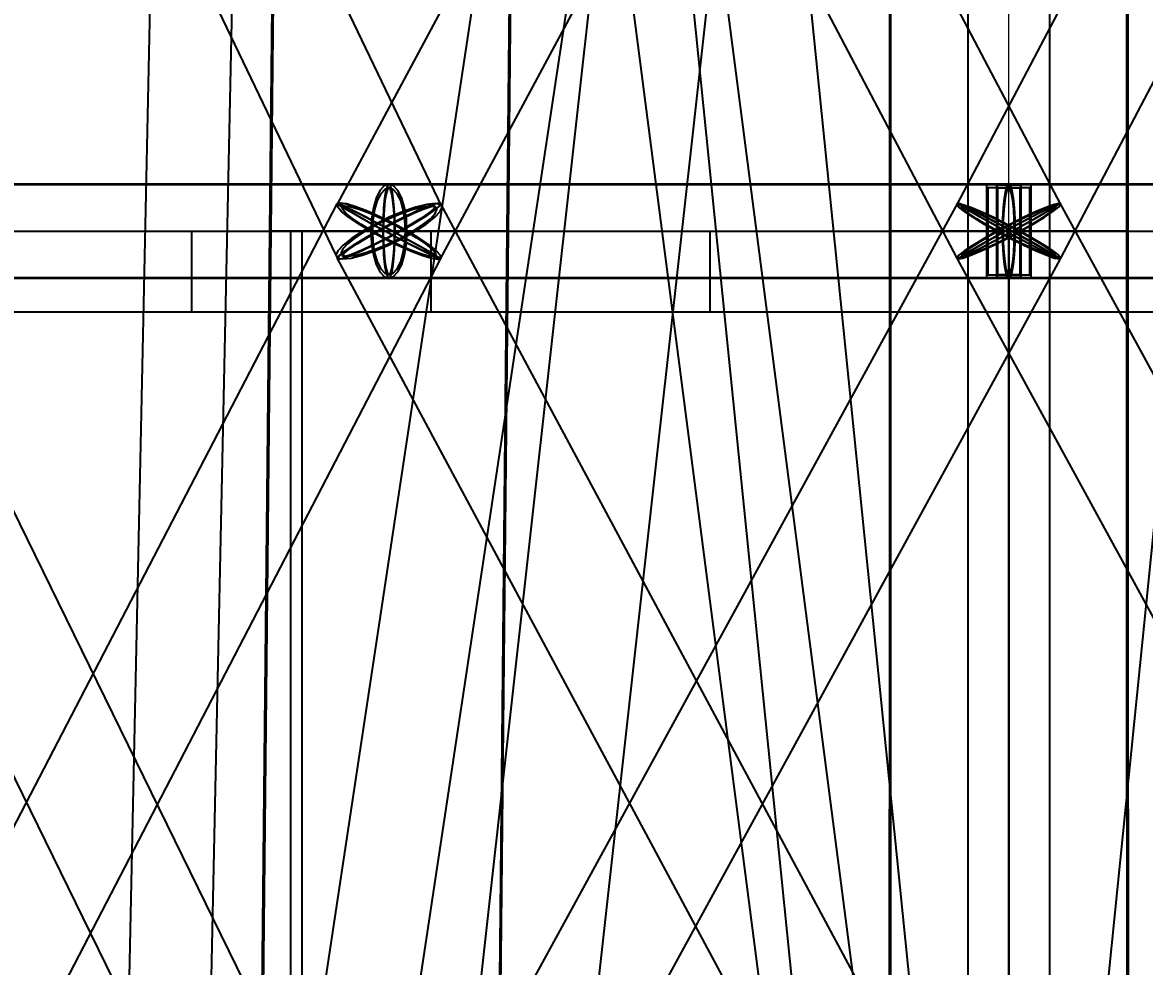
# Model space of a CAD drawing. Header units: millimetres. Extents: x -123812 to 252100, y -3000 to 639000.
# Drawn here: x -4267 to 587, y 456818 to 460903 of the extents above; entities that cross this region are included whole.
import ezdxf

# ---------------------------------------------------------------- set-up
doc = ezdxf.new("R2010")
doc.units = ezdxf.units.MM
for name, color, linetype, lineweight in [('D-BMK-AXIS', 7, 'Continuous', 13), ('D-STR-DECK', 7, 'Continuous', 25), ('D-STR-DIM', 7, 'Continuous', 13), ('D-STR-STRC', 7, 'Continuous', 25)]:
    doc.layers.add(name, color=color, linetype=linetype, lineweight=lineweight)
doc.styles.add('OpenSansCondensed-Light', font='OpenSansCondensed-Light.ttf')
doc.styles.add('TOWER_UNICODE', font='Arial Unicode.ttf')
doc.dimstyles.new('EZDXF', dxfattribs={"dimtxt": 0.25, "dimasz": 0.175, "dimexe": 0.375, "dimexo": 0.125, "dimgap": 0.1, "dimtad": 1, "dimlfac": 100, "dimzin": 12, "dimdsep": 46, "dimtxsty": 'OpenSansCondensed-Light', "dimblk": 'ARCHTICK', "dimcen": 2.5, "dimazin": 3, "dimtfac": 0.5, "dimtmove": 2, "dimatfit": 3})

# ---------------------------------------------------------------- blocks, each defined once
blk = doc.blocks.new('_ARCHTICK')
at = {"color": 0, "linetype": 'BYBLOCK', "const_width": 0.15}
blk.add_lwpolyline([(-0.5, -0.5), (0.5, 0.5)], dxfattribs=at)

msp = doc.modelspace()

# ---------------------------------------------------------------- linework, layer by layer
at = {"layer": 'D-BMK-AXIS'}
msp.add_line((0, -3000), (0, 639000), dxfattribs=at)
at = {"layer": 'D-STR-DECK'}
for points in [[(-10392.3, 459650), (-10392.3, 460000), (-3535.5, 460000), (-3535.5, 459650)], [(-10392.3, 459650), (-10392.3, 460000), (-3535.5, 460000), (-3535.5, 459650)], [(-8485.3, 459650), (-8485.3, 460000), (-2500, 460000), (-2500, 459650)], [(-8485.3, 459650), (-8485.3, 460000), (-2500, 460000), (-2500, 459650)], [(-6000, 455000), (-6000, 460000), (-3059.2, 460000), (-3059.2, 455000)], [(-6000, 455000), (-6000, 460000), (-3059.2, 460000), (-3059.2, 455000)], [(-6000, 459650), (-6000, 460000), (-1294.1, 460000), (-1294.1, 459650)], [(-6000, 459650), (-6000, 460000), (-1294.1, 460000), (-1294.1, 459650)], [(-3105.8, 455000), (-3105.8, 460000), (0, 460000), (0, 455000)], [(-3105.8, 455000), (-3105.8, 460000), (0, 460000), (0, 455000)], [(-3105.8, 459650), (-3105.8, 460000), (0, 460000), (0, 459650)], [(-3105.8, 459650), (-3105.8, 460000), (0, 460000), (0, 459650)], [(0, 455000), (0, 460000), (3105.8, 460000), (3105.8, 455000)], [(0, 455000), (0, 460000), (3105.8, 460000), (3105.8, 455000)], [(0, 459650), (0, 460000), (3105.8, 460000), (3105.8, 459650)], [(0, 459650), (0, 460000), (3105.8, 460000), (3105.8, 459650)]]:
    msp.add_lwpolyline(points, close=True, dxfattribs=at)
at = {"layer": 'D-STR-STRC'}
for points in [[(-200.9, 475030.2), (-3973.1, 450030.2), (-3966.3, 450025.9), (-3946.2, 450019.8), (-3914.3, 450012.4), (-3872.6, 450004.1), (-3824.2, 449995.6), (-3772.2, 449987.3), (-3720.2, 449979.9), (-3671.7, 449973.9), (-3630.1, 449969.7), (-3598.2, 449967.5), (-3578.1, 449967.5), (-3571.2, 449969.8), (200.9, 474969.8)], [(-3441.3, 474974.1), (-201.5, 449974.1), (-194.7, 449969.8), (-174.5, 449967.6), (-142.5, 449967.5), (-100.8, 449969.7), (-52.2, 449973.9), (0, 449979.9), (52.2, 449987.3), (100.8, 449995.5), (142.5, 450004.1), (174.5, 450012.3), (194.7, 450019.8), (201.5, 450025.9), (-3038.3, 475025.9)], [(-252.4, 475027.9), (-3034.8, 450027.9), (-3026.2, 450022.1), (-3000.9, 450014.8), (-2960.8, 450006.5), (-2908.5, 449997.7), (-2847.6, 449989.1), (-2782.3, 449981.2), (-2717, 449974.6), (-2656.1, 449969.8), (-2603.8, 449967), (-2563.7, 449966.4), (-2538.5, 449968.1), (-2529.9, 449972.1), (252.4, 474972.1)], [(-2783.4, 474974.5), (-252.7, 449974.5), (-244.1, 449971.9), (-218.9, 449971.3), (-178.7, 449972.6), (-126.4, 449975.8), (-65.4, 449980.6), (0, 449986.8), (65.4, 449993.8), (126.4, 450001.3), (178.7, 450008.7), (218.9, 450015.5), (244.1, 450021.2), (252.7, 450025.5), (-2278, 475025.5)], [(2278, 475025.6), (-252.7, 450025.6), (-244.1, 450024.7), (-218.9, 450022.2), (-178.7, 450018.1), (-126.4, 450012.8), (-65.4, 450006.6), (0, 450000), (65.4, 449993.4), (126.4, 449987.2), (178.7, 449981.9), (218.9, 449977.8), (244.1, 449975.3), (252.7, 449974.4), (2783.4, 474974.4)], [(-5313.5, 464895.9), (-2911.8, 459895.9), (-2904.3, 459883.9), (-2881.7, 459879.8), (-2845.4, 459883.9), (-2798, 459895.9), (-2742.6, 459915), (-2683.1, 459939.9), (-2623.5, 459968.9), (-2567.9, 460000), (-2520, 460031.1), (-2483.1, 460060.1), (-2459.7, 460085), (-2451.5, 460104.1), (-4853.2, 465104.1)], [(-223.4, 465120.2), (-2905, 460120.2), (-2901.3, 460116.1), (-2882.6, 460104.1), (-2850.2, 460085), (-2806.3, 460060.1), (-2753.9, 460031.1), (-2696.6, 460000), (-2638.3, 459968.9), (-2583, 459939.9), (-2534.3, 459915), (-2495.7, 459895.9), (-2469.8, 459883.9), (-2458.3, 459879.8), (223.4, 464879.8)], [(-2856.3, 464883.9), (-224.9, 459883.9), (-219.2, 459879.8), (-198.5, 459883.9), (-164.2, 459895.9), (-118.8, 459915), (-65.3, 459939.9), (-7.3, 459968.9), (51.1, 460000), (106.1, 460031.1), (153.9, 460060.1), (191.1, 460085), (215.4, 460104.1), (224.9, 460116.1), (-2406.4, 465116.1)], [(2406.4, 465116.1), (-224.9, 460116.1), (-215.4, 460104.1), (-191.1, 460085), (-153.9, 460060.1), (-106.1, 460031.1), (-51.1, 460000), (7.3, 459968.9), (65.3, 459939.9), (118.8, 459915), (164.2, 459895.9), (198.5, 459883.9), (219.2, 459879.8), (224.9, 459883.9), (2856.3, 464883.9)], [(-5180.6, 459796.8), (-2681.7, 459796.8), (-2661.5, 459803.7), (-2642.8, 459824), (-2626.7, 459856.3), (-2614.3, 459898.4), (-2606.5, 459947.4), (-2603.9, 460000), (-2606.5, 460052.6), (-2614.3, 460101.6), (-2626.7, 460143.7), (-2642.8, 460176), (-2661.5, 460196.3), (-2681.7, 460203.2), (-5180.6, 460203.2)], [(-5180.6, 459796.8), (-2681.7, 459796.8), (-2661.5, 459803.7), (-2642.8, 459824), (-2626.7, 459856.3), (-2614.3, 459898.4), (-2606.5, 459947.4), (-2603.9, 460000), (-2606.5, 460052.6), (-2614.3, 460101.6), (-2626.7, 460143.7), (-2642.8, 460176), (-2661.5, 460196.3), (-2681.7, 460203.2), (-5180.6, 460203.2)], [(2681.7, 460203.2), (0, 460203.2), (-6.9, 460196.3), (-13.3, 460176), (-18.8, 460143.7), (-23, 460101.6), (-25.6, 460052.6), (-26.5, 460000), (-25.6, 459947.4), (-23, 459898.4), (-18.8, 459856.3), (-13.3, 459824), (-6.9, 459803.7), (0, 459796.8), (2681.7, 459796.8)], [(2681.7, 460203.2), (0, 460203.2), (-6.9, 460196.3), (-13.3, 460176), (-18.8, 460143.7), (-23, 460101.6), (-25.6, 460052.6), (-26.5, 460000), (-25.6, 459947.4), (-23, 459898.4), (-18.8, 459856.3), (-13.3, 459824), (-6.9, 459803.7), (0, 459796.8), (2681.7, 459796.8)], [(-5052.8, 454882.2), (-2456.7, 459882.2), (-2458.4, 459894.4), (-2475.3, 459913.8), (-2506.3, 459939), (-2549.3, 459968.4), (-2601.2, 460000), (-2658.7, 460031.6), (-2717.7, 460061), (-2774.2, 460086.2), (-2824.5, 460105.6), (-2865, 460117.8), (-2893, 460122), (-2906.6, 460117.8), (-5502.7, 455117.8)], [(-5409.9, 459894.4), (-2961.3, 454894.4), (-2953.9, 454882.2), (-2931.3, 454878), (-2895.1, 454882.2), (-2847.9, 454894.4), (-2792.7, 454913.8), (-2733.4, 454939), (-2673.9, 454968.4), (-2618.5, 455000), (-2570.8, 455031.6), (-2534, 455061), (-2510.8, 455086.2), (-2502.6, 455105.6), (-4951.2, 460105.6)], [(-2509.6, 454878), (222.4, 459878), (218.8, 459882.2), (200.3, 459894.4), (168.1, 459913.8), (124.5, 459939), (72.4, 459968.4), (15.3, 460000), (-42.7, 460031.6), (-97.9, 460061), (-146.4, 460086.2), (-184.9, 460105.6), (-210.9, 460117.8), (-222.4, 460122), (-2954.4, 455122)], [(224, 455117.8), (-2457.6, 460117.8), (-2463.4, 460122), (-2483.9, 460117.8), (-2518, 460105.6), (-2563.2, 460086.2), (-2616.5, 460061), (-2674.2, 460031.6), (-2732.5, 460000), (-2787.2, 459968.4), (-2834.8, 459939), (-2871.9, 459913.8), (-2896.1, 459894.4), (-2905.7, 459882.2), (-224, 454882.2)], [(2954.4, 455122), (222.4, 460122), (210.9, 460117.8), (184.9, 460105.6), (146.4, 460086.2), (97.9, 460061), (42.7, 460031.6), (-15.3, 460000), (-72.4, 459968.4), (-124.5, 459939), (-168.1, 459913.8), (-200.3, 459894.4), (-218.8, 459882.2), (-222.4, 459878), (2509.6, 454878)]]:
    msp.add_lwpolyline(points, dxfattribs=at)
for points in [[(-3950, 450000), (-3594.4, 450000), (-3062, 475000), (-3417.6, 475000)], [(-3950, 450000), (-3594.4, 450000), (-3062, 475000), (-3417.6, 475000)], [(-177.8, 475000), (-177.8, 450000), (177.8, 450000), (177.8, 475000)], [(-177.8, 450000), (177.8, 450000), (177.8, 475000), (-177.8, 475000)], [(-3198.2, 460000), (-2165.1, 460000), (-2115.9, 465000), (-3146.7, 465000)], [(-3193.1, 460000), (-2170.2, 460000), (-2120.3, 465000), (-3142.3, 465000)], [(-516.5, 460000), (516.5, 460000), (515.4, 465000), (-515.4, 465000)], [(-516.5, 460000), (516.5, 460000), (515.4, 465000), (-515.4, 465000)], [(-511.5, 460000), (511.5, 460000), (511, 465000), (-511, 465000)], [(-4635.6, 459800), (96.5, 459800), (96.5, 460200), (-4635.6, 460200)], [(-4590.9, 459800), (51.8, 459800), (51.8, 460200), (-4590.9, 460200)], [(-4590.9, 459800), (51.8, 459800), (51.8, 460200), (-4590.9, 460200)], [(-2759.4, 460000), (-2756.8, 459947.4), (-2749, 459898.4), (-2736.6, 459856.3), (-2720.5, 459824), (-2701.8, 459803.7), (-2681.7, 459796.8), (-2661.5, 459803.7), (-2642.8, 459824), (-2626.7, 459856.3), (-2614.3, 459898.4), (-2606.5, 459947.4), (-2603.9, 460000), (-2606.5, 460052.6), (-2614.3, 460101.6), (-2626.7, 460143.7), (-2642.8, 460176), (-2661.5, 460196.3), (-2681.7, 460203.2), (-2701.8, 460196.3), (-2720.5, 460176), (-2736.6, 460143.7), (-2749, 460101.6), (-2756.8, 460052.6)], [(-2759.4, 460000), (-2756.8, 459947.4), (-2749, 459898.4), (-2736.6, 459856.3), (-2720.5, 459824), (-2701.8, 459803.7), (-2681.7, 459796.8), (-2661.5, 459803.7), (-2642.8, 459824), (-2626.7, 459856.3), (-2614.3, 459898.4), (-2606.5, 459947.4), (-2603.9, 460000), (-2606.5, 460052.6), (-2614.3, 460101.6), (-2626.7, 460143.7), (-2642.8, 460176), (-2661.5, 460196.3), (-2681.7, 460203.2), (-2701.8, 460196.3), (-2720.5, 460176), (-2736.6, 460143.7), (-2749, 460101.6), (-2756.8, 460052.6)], [(-2708.2, 460000), (-2707.3, 459947.4), (-2704.6, 459898.4), (-2700.4, 459856.3), (-2694.9, 459824), (-2688.5, 459803.7), (-2681.7, 459796.8), (0, 459796.8), (6.9, 459803.7), (13.3, 459824), (18.8, 459856.3), (23, 459898.4), (25.6, 459947.4), (26.5, 460000), (25.6, 460052.6), (23, 460101.6), (18.8, 460143.7), (13.3, 460176), (6.9, 460196.3), (0, 460203.2), (-2681.7, 460203.2), (-2688.5, 460196.3), (-2694.9, 460176), (-2700.4, 460143.7), (-2704.6, 460101.6), (-2707.3, 460052.6)], [(-2708.2, 460000), (-2707.3, 459947.4), (-2704.6, 459898.4), (-2700.4, 459856.3), (-2694.9, 459824), (-2688.5, 459803.7), (-2681.7, 459796.8), (-2674.8, 459803.7), (-2668.4, 459824), (-2662.9, 459856.3), (-2658.7, 459898.4), (-2656, 459947.4), (-2655.1, 460000), (-2656, 460052.6), (-2658.7, 460101.6), (-2662.9, 460143.7), (-2668.4, 460176), (-2674.8, 460196.3), (-2681.7, 460203.2), (-2688.5, 460196.3), (-2694.9, 460176), (-2700.4, 460143.7), (-2704.6, 460101.6), (-2707.3, 460052.6)], [(-2708.2, 460000), (-2707.3, 459947.4), (-2704.6, 459898.4), (-2700.4, 459856.3), (-2694.9, 459824), (-2688.5, 459803.7), (-2681.7, 459796.8), (0, 459796.8), (6.9, 459803.7), (13.3, 459824), (18.8, 459856.3), (23, 459898.4), (25.6, 459947.4), (26.5, 460000), (25.6, 460052.6), (23, 460101.6), (18.8, 460143.7), (13.3, 460176), (6.9, 460196.3), (0, 460203.2), (-2681.7, 460203.2), (-2688.5, 460196.3), (-2694.9, 460176), (-2700.4, 460143.7), (-2704.6, 460101.6), (-2707.3, 460052.6)], [(-2708.2, 460000), (-2707.3, 459947.4), (-2704.6, 459898.4), (-2700.4, 459856.3), (-2694.9, 459824), (-2688.5, 459803.7), (-2681.7, 459796.8), (-2674.8, 459803.7), (-2668.4, 459824), (-2662.9, 459856.3), (-2658.7, 459898.4), (-2656, 459947.4), (-2655.1, 460000), (-2656, 460052.6), (-2658.7, 460101.6), (-2662.9, 460143.7), (-2668.4, 460176), (-2674.8, 460196.3), (-2681.7, 460203.2), (-2688.5, 460196.3), (-2694.9, 460176), (-2700.4, 460143.7), (-2704.6, 460101.6), (-2707.3, 460052.6)], [(96.5, 460200), (-96.5, 460200), (-96.5, 459800), (96.5, 459800)], [(51.8, 460200), (-51.8, 460200), (-51.8, 459800), (51.8, 459800)], [(51.8, 460200), (-51.8, 460200), (-51.8, 459800), (51.8, 459800)], [(-51.8, 459800), (4590.9, 459800), (4590.9, 460200), (-51.8, 460200)], [(-51.8, 460200), (51.8, 460200), (51.8, 459800), (-51.8, 459800)], [(-51.8, 459800), (4590.9, 459800), (4590.9, 460200), (-51.8, 460200)], [(-51.8, 460200), (51.8, 460200), (51.8, 459800), (-51.8, 459800)], [(-26.5, 460000), (-25.6, 459947.4), (-23, 459898.4), (-18.8, 459856.3), (-13.3, 459824), (-6.9, 459803.7), (0, 459796.8), (6.9, 459803.7), (13.3, 459824), (18.8, 459856.3), (23, 459898.4), (25.6, 459947.4), (26.5, 460000), (25.6, 460052.6), (23, 460101.6), (18.8, 460143.7), (13.3, 460176), (6.9, 460196.3), (0, 460203.2), (-6.9, 460196.3), (-13.3, 460176), (-18.8, 460143.7), (-23, 460101.6), (-25.6, 460052.6)], [(-26.5, 460000), (-25.6, 459947.4), (-23, 459898.4), (-18.8, 459856.3), (-13.3, 459824), (-6.9, 459803.7), (0, 459796.8), (6.9, 459803.7), (13.3, 459824), (18.8, 459856.3), (23, 459898.4), (25.6, 459947.4), (26.5, 460000), (25.6, 460052.6), (23, 460101.6), (18.8, 460143.7), (13.3, 460176), (6.9, 460196.3), (0, 460203.2), (-6.9, 460196.3), (-13.3, 460176), (-18.8, 460143.7), (-23, 460101.6), (-25.6, 460052.6)], [(26.5, 460000), (25.6, 459947.4), (23, 459898.4), (18.8, 459856.3), (13.3, 459824), (6.9, 459803.7), (0, 459796.8), (-6.9, 459803.7), (-13.3, 459824), (-18.8, 459856.3), (-23, 459898.4), (-25.6, 459947.4), (-26.5, 460000), (-25.6, 460052.6), (-23, 460101.6), (-18.8, 460143.7), (-13.3, 460176), (-6.9, 460196.3), (0, 460203.2), (6.9, 460196.3), (13.3, 460176), (18.8, 460143.7), (23, 460101.6), (25.6, 460052.6)], [(26.5, 460000), (25.6, 459947.4), (23, 459898.4), (18.8, 459856.3), (13.3, 459824), (6.9, 459803.7), (0, 459796.8), (-6.9, 459803.7), (-13.3, 459824), (-18.8, 459856.3), (-23, 459898.4), (-25.6, 459947.4), (-26.5, 460000), (-25.6, 460052.6), (-23, 460101.6), (-18.8, 460143.7), (-13.3, 460176), (-6.9, 460196.3), (0, 460203.2), (6.9, 460196.3), (13.3, 460176), (18.8, 460143.7), (23, 460101.6), (25.6, 460052.6)], [(-2753.3, 460000), (-2750.9, 459951.5), (-2743.7, 459906.4), (-2732.3, 459867.6), (-2717.5, 459837.9), (-2700.2, 459819.2), (-2681.7, 459812.8), (-2663.1, 459819.2), (-2645.8, 459837.9), (-2631, 459867.6), (-2619.6, 459906.4), (-2612.5, 459951.5), (-2610, 460000), (-2612.5, 460048.5), (-2619.6, 460093.6), (-2631, 460132.4), (-2645.8, 460162.1), (-2663.1, 460180.8), (-2681.7, 460187.2), (-2700.2, 460180.8), (-2717.5, 460162.1), (-2732.3, 460132.4), (-2743.7, 460093.6), (-2750.9, 460048.5)], [(-2753.3, 460000), (-2750.9, 459951.5), (-2743.7, 459906.4), (-2732.3, 459867.6), (-2717.5, 459837.9), (-2700.2, 459819.2), (-2681.7, 459812.8), (-2663.1, 459819.2), (-2645.8, 459837.9), (-2631, 459867.6), (-2619.6, 459906.4), (-2612.5, 459951.5), (-2610, 460000), (-2612.5, 460048.5), (-2619.6, 460093.6), (-2631, 460132.4), (-2645.8, 460162.1), (-2663.1, 460180.8), (-2681.7, 460187.2), (-2700.2, 460180.8), (-2717.5, 460162.1), (-2732.3, 460132.4), (-2743.7, 460093.6), (-2750.9, 460048.5)], [(-2706.1, 460000), (-2705.3, 459951.5), (-2702.8, 459906.4), (-2698.9, 459867.6), (-2693.9, 459837.9), (-2688, 459819.2), (-2681.7, 459812.8), (-2675.3, 459819.2), (-2669.4, 459837.9), (-2664.4, 459867.6), (-2660.5, 459906.4), (-2658.1, 459951.5), (-2657.2, 460000), (-2658.1, 460048.5), (-2660.5, 460093.6), (-2664.4, 460132.4), (-2669.4, 460162.1), (-2675.3, 460180.8), (-2681.7, 460187.2), (-2688, 460180.8), (-2693.9, 460162.1), (-2698.9, 460132.4), (-2702.8, 460093.6), (-2705.3, 460048.5)], [(-2706.1, 460000), (-2705.3, 459951.5), (-2702.8, 459906.4), (-2698.9, 459867.6), (-2693.9, 459837.9), (-2688, 459819.2), (-2681.7, 459812.8), (-2675.3, 459819.2), (-2669.4, 459837.9), (-2664.4, 459867.6), (-2660.5, 459906.4), (-2658.1, 459951.5), (-2657.2, 460000), (-2658.1, 460048.5), (-2660.5, 460093.6), (-2664.4, 460132.4), (-2669.4, 460162.1), (-2675.3, 460180.8), (-2681.7, 460187.2), (-2688, 460180.8), (-2693.9, 460162.1), (-2698.9, 460132.4), (-2702.8, 460093.6), (-2705.3, 460048.5)], [(90.7, 460188), (-90.7, 460188), (-90.7, 459812), (90.7, 459812)], [(48.7, 460188), (-48.7, 460188), (-48.7, 459812), (48.7, 459812)], [(48.7, 460188), (-48.7, 460188), (-48.7, 459812), (48.7, 459812)], [(-48.7, 460188), (48.7, 460188), (48.7, 459812), (-48.7, 459812)], [(-48.7, 460188), (48.7, 460188), (48.7, 459812), (-48.7, 459812)], [(-24.4, 460000), (-23.6, 459951.5), (-21.2, 459906.4), (-17.3, 459867.6), (-12.2, 459837.9), (-6.3, 459819.2), (0, 459812.8), (6.3, 459819.2), (12.2, 459837.9), (17.3, 459867.6), (21.2, 459906.4), (23.6, 459951.5), (24.4, 460000), (23.6, 460048.5), (21.2, 460093.6), (17.3, 460132.4), (12.2, 460162.1), (6.3, 460180.8), (0, 460187.2), (-6.3, 460180.8), (-12.2, 460162.1), (-17.3, 460132.4), (-21.2, 460093.6), (-23.6, 460048.5)], [(-24.4, 460000), (-23.6, 459951.5), (-21.2, 459906.4), (-17.3, 459867.6), (-12.2, 459837.9), (-6.3, 459819.2), (0, 459812.8), (6.3, 459819.2), (12.2, 459837.9), (17.3, 459867.6), (21.2, 459906.4), (23.6, 459951.5), (24.4, 460000), (23.6, 460048.5), (21.2, 460093.6), (17.3, 460132.4), (12.2, 460162.1), (6.3, 460180.8), (0, 460187.2), (-6.3, 460180.8), (-12.2, 460162.1), (-17.3, 460132.4), (-21.2, 460093.6), (-23.6, 460048.5)], [(24.4, 460000), (23.6, 459951.5), (21.2, 459906.4), (17.3, 459867.6), (12.2, 459837.9), (6.3, 459819.2), (0, 459812.8), (-6.3, 459819.2), (-12.2, 459837.9), (-17.3, 459867.6), (-21.2, 459906.4), (-23.6, 459951.5), (-24.4, 460000), (-23.6, 460048.5), (-21.2, 460093.6), (-17.3, 460132.4), (-12.2, 460162.1), (-6.3, 460180.8), (0, 460187.2), (6.3, 460180.8), (12.2, 460162.1), (17.3, 460132.4), (21.2, 460093.6), (23.6, 460048.5)], [(24.4, 460000), (23.6, 459951.5), (21.2, 459906.4), (17.3, 459867.6), (12.2, 459837.9), (6.3, 459819.2), (0, 459812.8), (-6.3, 459819.2), (-12.2, 459837.9), (-17.3, 459867.6), (-21.2, 459906.4), (-23.6, 459951.5), (-24.4, 460000), (-23.6, 460048.5), (-21.2, 460093.6), (-17.3, 460132.4), (-12.2, 460162.1), (-6.3, 460180.8), (0, 460187.2), (6.3, 460180.8), (12.2, 460162.1), (17.3, 460132.4), (21.2, 460093.6), (23.6, 460048.5)], [(-2795.4, 460000), (-2843.3, 459968.9), (-2880.2, 459939.9), (-2903.6, 459915), (-2911.8, 459895.9), (-2904.3, 459883.9), (-2881.7, 459879.8), (-2845.4, 459883.9), (-2798, 459895.9), (-2742.6, 459915), (-2683.1, 459939.9), (-2623.5, 459968.9), (-2567.9, 460000), (-2520, 460031.1), (-2483.1, 460060.1), (-2459.7, 460085), (-2451.5, 460104.1), (-2459, 460116.1), (-2481.6, 460120.2), (-2517.9, 460116.1), (-2565.3, 460104.1), (-2620.7, 460085), (-2680.2, 460060.1), (-2739.8, 460031.1)], [(-2601.2, 460000), (-2549.3, 459968.4), (-2506.3, 459939), (-2475.3, 459913.8), (-2458.4, 459894.4), (-2456.7, 459882.2), (-2470.3, 459878), (-2498.3, 459882.2), (-2538.8, 459894.4), (-2589.1, 459913.8), (-2645.6, 459939), (-2704.6, 459968.4), (-2762.1, 460000), (-2814, 460031.6), (-2857, 460061), (-2888, 460086.2), (-2904.9, 460105.6), (-2906.6, 460117.8), (-2893, 460122), (-2865, 460117.8), (-2824.5, 460105.6), (-2774.2, 460086.2), (-2717.7, 460061), (-2658.7, 460031.6)], [(-2630.8, 460000), (-2689.1, 459968.4), (-2746.8, 459939), (-2800.1, 459913.8), (-2845.3, 459894.4), (-2879.4, 459882.2), (-2900, 459878), (-2905.7, 459882.2), (-2896.1, 459894.4), (-2871.9, 459913.8), (-2834.8, 459939), (-2787.2, 459968.4), (-2732.5, 460000), (-2674.2, 460031.6), (-2616.5, 460061), (-2563.2, 460086.2), (-2518, 460105.6), (-2483.9, 460117.8), (-2463.4, 460122), (-2457.6, 460117.8), (-2467.2, 460105.6), (-2491.4, 460086.2), (-2528.5, 460061), (-2576.1, 460031.6)], [(-2696.6, 460000), (-2638.3, 459968.9), (-2583, 459939.9), (-2534.3, 459915), (-2495.7, 459895.9), (-2469.8, 459883.9), (-2458.3, 459879.8), (-2462, 459883.9), (-2480.7, 459895.9), (-2513.1, 459915), (-2557, 459939.9), (-2609.4, 459968.9), (-2666.7, 460000), (-2725, 460031.1), (-2780.3, 460060.1), (-2829, 460085), (-2867.6, 460104.1), (-2893.5, 460116.1), (-2905, 460120.2), (-2901.3, 460116.1), (-2882.6, 460104.1), (-2850.2, 460085), (-2806.3, 460060.1), (-2753.9, 460031.1)], [(-2784.2, 460000), (-2827.4, 459971.9), (-2860.7, 459945.8), (-2881.7, 459923.4), (-2889.1, 459906.1), (-2882.4, 459895.3), (-2862, 459891.6), (-2829.3, 459895.3), (-2786.5, 459906.1), (-2736.6, 459923.4), (-2683, 459945.8), (-2629.2, 459971.9), (-2579.1, 460000), (-2535.9, 460028.1), (-2502.6, 460054.2), (-2481.6, 460076.6), (-2474.2, 460093.9), (-2480.9, 460104.7), (-2501.3, 460108.4), (-2534, 460104.7), (-2576.8, 460093.9), (-2626.7, 460076.6), (-2680.3, 460054.2), (-2734.1, 460028.1)], [(-2609.1, 460000), (-2562.3, 459971.5), (-2523.6, 459945), (-2495.6, 459922.2), (-2480.4, 459904.8), (-2478.8, 459893.8), (-2491.1, 459890), (-2516.4, 459893.8), (-2552.9, 459904.8), (-2598.2, 459922.2), (-2649.2, 459945), (-2702.4, 459971.5), (-2754.2, 460000), (-2801, 460028.5), (-2839.7, 460055), (-2867.7, 460077.8), (-2882.9, 460095.2), (-2884.5, 460106.2), (-2872.2, 460110), (-2846.9, 460106.2), (-2810.4, 460095.2), (-2765.1, 460077.8), (-2714.1, 460055), (-2660.9, 460028.5)], [(-2635.8, 460000), (-2688.3, 459971.5), (-2740.4, 459945), (-2788.4, 459922.2), (-2829.2, 459904.8), (-2859.9, 459893.8), (-2878.5, 459890), (-2883.6, 459893.8), (-2875, 459904.8), (-2853.2, 459922.2), (-2819.7, 459945), (-2776.8, 459971.5), (-2727.5, 460000), (-2675, 460028.5), (-2622.9, 460055), (-2574.9, 460077.8), (-2534.1, 460095.2), (-2503.4, 460106.2), (-2484.8, 460110), (-2479.7, 460106.2), (-2488.3, 460095.2), (-2510.1, 460077.8), (-2543.6, 460055), (-2586.5, 460028.5)], [(-2695.2, 460000), (-2642.6, 459971.9), (-2592.7, 459945.8), (-2548.8, 459923.4), (-2514, 459906.1), (-2490.6, 459895.3), (-2480.3, 459891.6), (-2483.6, 459895.3), (-2500.5, 459906.1), (-2529.7, 459923.4), (-2569.3, 459945.8), (-2616.5, 459971.9), (-2668.1, 460000), (-2720.7, 460028.1), (-2770.6, 460054.2), (-2814.5, 460076.6), (-2849.3, 460093.9), (-2872.7, 460104.7), (-2883, 460108.4), (-2879.7, 460104.7), (-2862.8, 460093.9), (-2833.6, 460076.6), (-2794, 460054.2), (-2746.8, 460028.1)], [(-51.1, 460000), (-106.1, 459968.9), (-153.9, 459939.9), (-191.1, 459915), (-215.4, 459895.9), (-224.9, 459883.9), (-219.2, 459879.8), (-198.5, 459883.9), (-164.2, 459895.9), (-118.8, 459915), (-65.3, 459939.9), (-7.3, 459968.9), (51.1, 460000), (106.1, 460031.1), (153.9, 460060.1), (191.1, 460085), (215.4, 460104.1), (224.9, 460116.1), (219.2, 460120.2), (198.5, 460116.1), (164.2, 460104.1), (118.8, 460085), (65.3, 460060.1), (7.3, 460031.1)], [(51.1, 460000), (106.1, 459968.9), (153.9, 459939.9), (191.1, 459915), (215.4, 459895.9), (224.9, 459883.9), (219.2, 459879.8), (198.5, 459883.9), (164.2, 459895.9), (118.8, 459915), (65.3, 459939.9), (7.3, 459968.9), (-51.1, 460000), (-106.1, 460031.1), (-153.9, 460060.1), (-191.1, 460085), (-215.4, 460104.1), (-224.9, 460116.1), (-219.2, 460120.2), (-198.5, 460116.1), (-164.2, 460104.1), (-118.8, 460085), (-65.3, 460060.1), (-7.3, 460031.1)], [(15.3, 460000), (72.4, 459968.4), (124.5, 459939), (168.1, 459913.8), (200.3, 459894.4), (218.8, 459882.2), (222.4, 459878), (210.9, 459882.2), (184.9, 459894.4), (146.4, 459913.8), (97.9, 459939), (42.7, 459968.4), (-15.3, 460000), (-72.4, 460031.6), (-124.5, 460061), (-168.1, 460086.2), (-200.3, 460105.6), (-218.8, 460117.8), (-222.4, 460122), (-210.9, 460117.8), (-184.9, 460105.6), (-146.4, 460086.2), (-97.9, 460061), (-42.7, 460031.6)], [(-15.3, 460000), (-72.4, 459968.4), (-124.5, 459939), (-168.1, 459913.8), (-200.3, 459894.4), (-218.8, 459882.2), (-222.4, 459878), (-210.9, 459882.2), (-184.9, 459894.4), (-146.4, 459913.8), (-97.9, 459939), (-42.7, 459968.4), (15.3, 460000), (72.4, 460031.6), (124.5, 460061), (168.1, 460086.2), (200.3, 460105.6), (218.8, 460117.8), (222.4, 460122), (210.9, 460117.8), (184.9, 460105.6), (146.4, 460086.2), (97.9, 460061), (42.7, 460031.6)], [(-46.1, 460000), (-95.7, 459971.9), (-138.7, 459945.8), (-172.3, 459923.4), (-194.2, 459906.1), (-202.8, 459895.3), (-197.6, 459891.6), (-178.9, 459895.3), (-148.1, 459906.1), (-107.1, 459923.4), (-58.9, 459945.8), (-6.6, 459971.9), (46.1, 460000), (95.7, 460028.1), (138.7, 460054.2), (172.3, 460076.6), (194.2, 460093.9), (202.8, 460104.7), (197.6, 460108.4), (178.9, 460104.7), (148.1, 460093.9), (107.1, 460076.6), (58.9, 460054.2), (6.6, 460028.1)], [(46.1, 460000), (95.7, 459971.9), (138.7, 459945.8), (172.3, 459923.4), (194.2, 459906.1), (202.8, 459895.3), (197.6, 459891.6), (178.9, 459895.3), (148.1, 459906.1), (107.1, 459923.4), (58.9, 459945.8), (6.6, 459971.9), (-46.1, 460000), (-95.7, 460028.1), (-138.7, 460054.2), (-172.3, 460076.6), (-194.2, 460093.9), (-202.8, 460104.7), (-197.6, 460108.4), (-178.9, 460104.7), (-148.1, 460093.9), (-107.1, 460076.6), (-58.9, 460054.2), (-6.6, 460028.1)], [(13.8, 460000), (65.2, 459971.5), (112.2, 459945), (151.6, 459922.2), (180.6, 459904.8), (197.3, 459893.8), (200.5, 459890), (190.1, 459893.8), (166.7, 459904.8), (132, 459922.2), (88.3, 459945), (38.5, 459971.5), (-13.8, 460000), (-65.2, 460028.5), (-112.2, 460055), (-151.6, 460077.8), (-180.6, 460095.2), (-197.3, 460106.2), (-200.5, 460110), (-190.1, 460106.2), (-166.7, 460095.2), (-132, 460077.8), (-88.3, 460055), (-38.5, 460028.5)], [(-13.8, 460000), (-65.2, 459971.5), (-112.2, 459945), (-151.6, 459922.2), (-180.6, 459904.8), (-197.3, 459893.8), (-200.5, 459890), (-190.1, 459893.8), (-166.7, 459904.8), (-132, 459922.2), (-88.3, 459945), (-38.5, 459971.5), (13.8, 460000), (65.2, 460028.5), (112.2, 460055), (151.6, 460077.8), (180.6, 460095.2), (197.3, 460106.2), (200.5, 460110), (190.1, 460106.2), (166.7, 460095.2), (132, 460077.8), (88.3, 460055), (38.5, 460028.5)], [(-3249.7, 455000), (-2214.3, 455000), (-2165.1, 460000), (-3198.2, 460000)], [(-3243.9, 455000), (-2220, 455000), (-2170.2, 460000), (-3193.1, 460000)], [(-2165.1, 460000), (-2182.7, 460000), (-2234.3, 460000), (-2316.4, 460000), (-2423.4, 460000), (-2548, 460000), (-2681.7, 460000), (-2815.3, 460000), (-2939.9, 460000), (-3046.9, 460000), (-3129, 460000), (-3180.6, 460000), (-3198.2, 460000), (-3180.6, 460000), (-3129, 460000), (-3046.9, 460000), (-2939.9, 460000), (-2815.3, 460000), (-2681.7, 460000), (-2548, 460000), (-2423.4, 460000), (-2316.4, 460000), (-2234.3, 460000), (-2182.7, 460000)], [(-2170.2, 460000), (-2187.6, 460000), (-2238.7, 460000), (-2320, 460000), (-2425.9, 460000), (-2549.3, 460000), (-2681.7, 460000), (-2814, 460000), (-2937.4, 460000), (-3043.3, 460000), (-3124.6, 460000), (-3175.7, 460000), (-3193.1, 460000), (-3175.7, 460000), (-3124.6, 460000), (-3043.3, 460000), (-2937.4, 460000), (-2814, 460000), (-2681.7, 460000), (-2549.3, 460000), (-2425.9, 460000), (-2320, 460000), (-2238.7, 460000), (-2187.6, 460000)], [(-2170.2, 460000), (-2187.6, 460000), (-2238.7, 460000), (-2320, 460000), (-2425.9, 460000), (-2549.3, 460000), (-2681.7, 460000), (-2814, 460000), (-2937.4, 460000), (-3043.3, 460000), (-3124.6, 460000), (-3175.7, 460000), (-3193.1, 460000), (-3175.7, 460000), (-3124.6, 460000), (-3043.3, 460000), (-2937.4, 460000), (-2814, 460000), (-2681.7, 460000), (-2549.3, 460000), (-2425.9, 460000), (-2320, 460000), (-2238.7, 460000), (-2187.6, 460000)], [(-2227.3, 460000), (-2242.8, 460000), (-2288.2, 460000), (-2360.4, 460000), (-2454.5, 460000), (-2564.1, 460000), (-2681.7, 460000), (-2799.3, 460000), (-2908.8, 460000), (-3002.9, 460000), (-3075.2, 460000), (-3120.5, 460000), (-3136, 460000), (-3120.5, 460000), (-3075.2, 460000), (-3002.9, 460000), (-2908.8, 460000), (-2799.3, 460000), (-2681.7, 460000), (-2564.1, 460000), (-2454.5, 460000), (-2360.4, 460000), (-2288.2, 460000), (-2242.8, 460000)], [(-2227.3, 460000), (-2242.8, 460000), (-2288.2, 460000), (-2360.4, 460000), (-2454.5, 460000), (-2564.1, 460000), (-2681.7, 460000), (-2799.3, 460000), (-2908.8, 460000), (-3002.9, 460000), (-3075.2, 460000), (-3120.5, 460000), (-3136, 460000), (-3120.5, 460000), (-3075.2, 460000), (-3002.9, 460000), (-2908.8, 460000), (-2799.3, 460000), (-2681.7, 460000), (-2564.1, 460000), (-2454.5, 460000), (-2360.4, 460000), (-2288.2, 460000), (-2242.8, 460000)], [(-517.7, 455000), (517.7, 455000), (516.5, 460000), (-516.5, 460000)], [(-517.7, 455000), (517.7, 455000), (516.5, 460000), (-516.5, 460000)], [(516.5, 460000), (498.9, 460000), (447.3, 460000), (365.2, 460000), (258.3, 460000), (133.7, 460000), (0, 460000), (-133.7, 460000), (-258.3, 460000), (-365.2, 460000), (-447.3, 460000), (-498.9, 460000), (-516.5, 460000), (-498.9, 460000), (-447.3, 460000), (-365.2, 460000), (-258.3, 460000), (-133.7, 460000), (0, 460000), (133.7, 460000), (258.3, 460000), (365.2, 460000), (447.3, 460000), (498.9, 460000)], [(516.5, 460000), (498.9, 460000), (447.3, 460000), (365.2, 460000), (258.3, 460000), (133.7, 460000), (0, 460000), (-133.7, 460000), (-258.3, 460000), (-365.2, 460000), (-447.3, 460000), (-498.9, 460000), (-516.5, 460000), (-498.9, 460000), (-447.3, 460000), (-365.2, 460000), (-258.3, 460000), (-133.7, 460000), (0, 460000), (133.7, 460000), (258.3, 460000), (365.2, 460000), (447.3, 460000), (498.9, 460000)], [(-511.9, 455000), (511.9, 455000), (511.5, 460000), (-511.5, 460000)], [(511.5, 460000), (494, 460000), (443, 460000), (361.7, 460000), (255.7, 460000), (132.4, 460000), (0, 460000), (-132.4, 460000), (-255.7, 460000), (-361.7, 460000), (-443, 460000), (-494, 460000), (-511.5, 460000), (-494, 460000), (-443, 460000), (-361.7, 460000), (-255.7, 460000), (-132.4, 460000), (0, 460000), (132.4, 460000), (255.7, 460000), (361.7, 460000), (443, 460000), (494, 460000)], [(511.5, 460000), (494, 460000), (443, 460000), (361.7, 460000), (255.7, 460000), (132.4, 460000), (0, 460000), (-132.4, 460000), (-255.7, 460000), (-361.7, 460000), (-443, 460000), (-494, 460000), (-511.5, 460000), (-494, 460000), (-443, 460000), (-361.7, 460000), (-255.7, 460000), (-132.4, 460000), (0, 460000), (132.4, 460000), (255.7, 460000), (361.7, 460000), (443, 460000), (494, 460000)], [(454.4, 460000), (438.9, 460000), (393.5, 460000), (321.3, 460000), (227.2, 460000), (117.6, 460000), (0, 460000), (-117.6, 460000), (-227.2, 460000), (-321.3, 460000), (-393.5, 460000), (-438.9, 460000), (-454.4, 460000), (-438.9, 460000), (-393.5, 460000), (-321.3, 460000), (-227.2, 460000), (-117.6, 460000), (0, 460000), (117.6, 460000), (227.2, 460000), (321.3, 460000), (393.5, 460000), (438.9, 460000)], [(454.4, 460000), (438.9, 460000), (393.5, 460000), (321.3, 460000), (227.2, 460000), (117.6, 460000), (0, 460000), (-117.6, 460000), (-227.2, 460000), (-321.3, 460000), (-393.5, 460000), (-438.9, 460000), (-454.4, 460000), (-438.9, 460000), (-393.5, 460000), (-321.3, 460000), (-227.2, 460000), (-117.6, 460000), (0, 460000), (117.6, 460000), (227.2, 460000), (321.3, 460000), (393.5, 460000), (438.9, 460000)]]:
    msp.add_lwpolyline(points, close=True, dxfattribs=at)

# ---------------------------------------------------------------- dimensions: what is measured, and where the dimension line sits
at = {"layer": 'D-STR-DIM'}
msp.add_linear_dim(base=(-112000, 0), p1=(0, 0), p2=(0, 634000), angle=90, dimstyle='EZDXF', override={"dimtxt": 8400, "dimasz": 3750, "dimexe": 2100, "dimexo": 1800, "dimgap": 2100, "dimtad": 1, "dimdec": 0, "dimlfac": 1, "dimlunit": 2, "dimtxsty": 'TOWER_UNICODE', "dimclrd": 7, "dimclre": 7, "dimclrt": 7}, dxfattribs=at).render()

doc.saveas('drawing.dxf')
